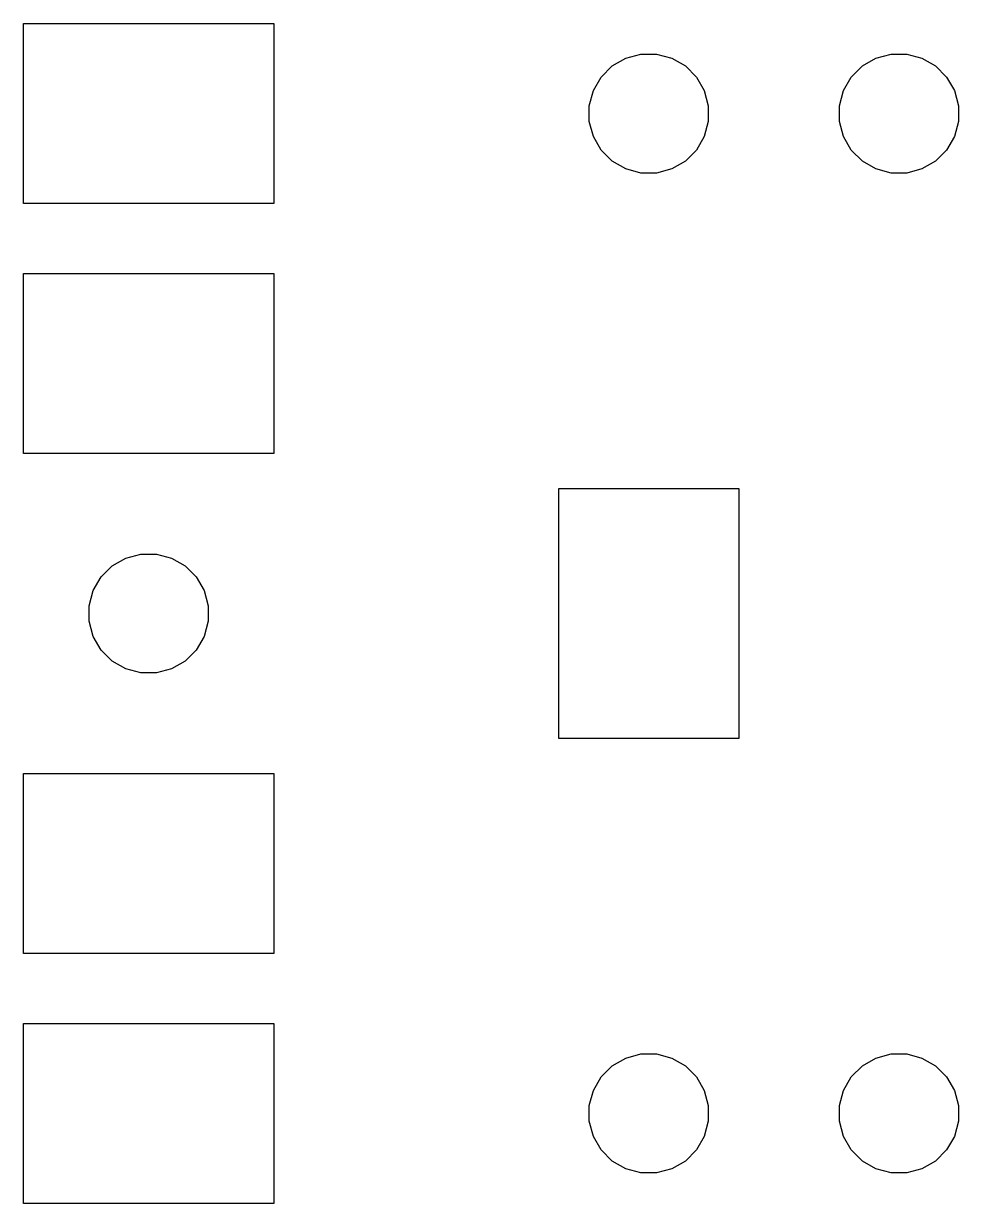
# Model space of a CAD drawing. Extents: x 2.41 to 6.27, y -6.45 to -4.69.
# Drawn here: x 5.8196 to 6.1876, y -5.1573 to -4.6927 of the extents above; entities that cross this region are included whole.
import ezdxf

# ---------------------------------------------------------------- set-up
doc = ezdxf.new("R2010")
doc.units = 0
doc.header["$MEASUREMENT"] = 0
doc.layers.add('BLACK', color=7, linetype='CONTINUOUS')

msp = doc.modelspace()

# ---------------------------------------------------------------- linework, layer by layer
at = {"layer": 'BLACK', "linetype": 'CONTINUOUS'}
for p, q in [((5.81965, -4.76358), (5.81965, -4.69272)), ((5.81965, -4.69272), (5.91807, -4.69272)), ((5.91807, -4.69272), (5.91807, -4.76358)), ((6.05667, -4.70633), (6.06263, -4.70473)), ((6.06263, -4.70473), (6.06879, -4.70473)), ((6.06879, -4.70473), (6.07475, -4.70633)), ((6.15509, -4.70633), (6.16105, -4.70473)), ((6.16105, -4.70473), (6.16722, -4.70473)), ((6.16722, -4.70473), (6.17317, -4.70633)), ((6.04697, -4.71377), (6.05133, -4.70941)), ((6.05133, -4.70941), (6.05667, -4.70633)), ((6.07475, -4.70633), (6.08009, -4.70941)), ((6.08009, -4.70941), (6.08445, -4.71377)), ((6.14539, -4.71377), (6.14975, -4.70941)), ((6.14975, -4.70941), (6.15509, -4.70633)), ((6.17317, -4.70633), (6.17851, -4.70941)), ((6.17851, -4.70941), (6.18287, -4.71377)), ((6.04388, -4.71911), (6.04697, -4.71377)), ((6.08445, -4.71377), (6.08753, -4.71911)), ((6.14231, -4.71911), (6.14539, -4.71377)), ((6.18287, -4.71377), (6.18596, -4.71911)), ((6.04229, -4.72507), (6.04388, -4.71911)), ((6.08753, -4.71911), (6.08913, -4.72507)), ((6.14071, -4.72507), (6.14231, -4.71911)), ((6.18596, -4.71911), (6.18755, -4.72507)), ((6.04229, -4.73123), (6.04229, -4.72507)), ((6.08913, -4.72507), (6.08913, -4.73123)), ((6.14071, -4.73123), (6.14071, -4.72507)), ((6.18755, -4.72507), (6.18755, -4.73123)), ((6.04388, -4.73719), (6.04229, -4.73123)), ((6.08913, -4.73123), (6.08753, -4.73719)), ((6.14231, -4.73719), (6.14071, -4.73123)), ((6.18755, -4.73123), (6.18596, -4.73719)), ((6.04697, -4.74253), (6.04388, -4.73719)), ((6.08753, -4.73719), (6.08445, -4.74253)), ((6.14539, -4.74253), (6.14231, -4.73719)), ((6.18596, -4.73719), (6.18287, -4.74253)), ((6.05133, -4.74689), (6.04697, -4.74253)), ((6.08445, -4.74253), (6.08009, -4.74689)), ((6.14975, -4.74689), (6.14539, -4.74253)), ((6.18287, -4.74253), (6.17851, -4.74689)), ((6.05667, -4.74997), (6.05133, -4.74689)), ((6.08009, -4.74689), (6.07475, -4.74997)), ((6.15509, -4.74997), (6.14975, -4.74689)), ((6.17851, -4.74689), (6.17317, -4.74997)), ((6.06263, -4.75157), (6.05667, -4.74997)), ((6.06879, -4.75157), (6.06263, -4.75157)), ((6.07475, -4.74997), (6.06879, -4.75157)), ((6.16105, -4.75157), (6.15509, -4.74997)), ((6.16722, -4.75157), (6.16105, -4.75157)), ((6.17317, -4.74997), (6.16722, -4.75157)), ((5.91807, -4.76358), (5.81965, -4.76358)), ((5.81965, -4.86201), (5.81965, -4.79114)), ((5.81965, -4.79114), (5.91807, -4.79114)), ((5.91807, -4.79114), (5.91807, -4.86201)), ((5.91807, -4.86201), (5.81965, -4.86201)), ((6.03028, -4.97421), (6.03028, -4.87579)), ((6.03028, -4.87579), (6.10114, -4.87579)), ((6.10114, -4.87579), (6.10114, -4.97421)), ((5.85448, -4.90626), (5.85982, -4.90318)), ((5.85982, -4.90318), (5.86577, -4.90158)), ((5.86577, -4.90158), (5.87194, -4.90158)), ((5.87194, -4.90158), (5.8779, -4.90318)), ((5.8779, -4.90318), (5.88324, -4.90626)), ((5.85012, -4.91062), (5.85448, -4.90626)), ((5.88324, -4.90626), (5.8876, -4.91062)), ((5.84703, -4.91596), (5.85012, -4.91062)), ((5.8876, -4.91062), (5.89068, -4.91596)), ((5.84544, -4.92192), (5.84703, -4.91596)), ((5.89068, -4.91596), (5.89228, -4.92192)), ((5.84544, -4.92808), (5.84544, -4.92192)), ((5.89228, -4.92192), (5.89228, -4.92808)), ((5.84703, -4.93404), (5.84544, -4.92808)), ((5.89228, -4.92808), (5.89068, -4.93404)), ((5.85012, -4.93938), (5.84703, -4.93404)), ((5.89068, -4.93404), (5.8876, -4.93938)), ((5.85448, -4.94374), (5.85012, -4.93938)), ((5.8876, -4.93938), (5.88324, -4.94374)), ((5.85982, -4.94682), (5.85448, -4.94374)), ((5.86577, -4.94842), (5.85982, -4.94682)), ((5.8779, -4.94682), (5.87194, -4.94842)), ((5.88324, -4.94374), (5.8779, -4.94682)), ((5.87194, -4.94842), (5.86577, -4.94842)), ((6.10114, -4.97421), (6.03028, -4.97421)), ((5.81965, -5.05886), (5.81965, -4.98799)), ((5.81965, -4.98799), (5.91807, -4.98799)), ((5.91807, -4.98799), (5.91807, -5.05886)), ((5.91807, -5.05886), (5.81965, -5.05886)), ((5.81965, -5.15728), (5.81965, -5.08642)), ((5.81965, -5.08642), (5.91807, -5.08642)), ((5.91807, -5.08642), (5.91807, -5.15728)), ((6.05133, -5.10311), (6.05667, -5.10003)), ((6.05667, -5.10003), (6.06263, -5.09843)), ((6.06263, -5.09843), (6.06879, -5.09843)), ((6.06879, -5.09843), (6.07475, -5.10003)), ((6.07475, -5.10003), (6.08009, -5.10311)), ((6.14975, -5.10311), (6.15509, -5.10003)), ((6.15509, -5.10003), (6.16105, -5.09843)), ((6.16105, -5.09843), (6.16722, -5.09843)), ((6.16722, -5.09843), (6.17317, -5.10003)), ((6.17317, -5.10003), (6.17851, -5.10311)), ((6.04697, -5.10747), (6.05133, -5.10311)), ((6.08009, -5.10311), (6.08445, -5.10747)), ((6.14539, -5.10747), (6.14975, -5.10311)), ((6.17851, -5.10311), (6.18287, -5.10747)), ((6.04388, -5.11281), (6.04697, -5.10747)), ((6.08445, -5.10747), (6.08753, -5.11281)), ((6.14231, -5.11281), (6.14539, -5.10747)), ((6.18287, -5.10747), (6.18596, -5.11281)), ((6.04229, -5.11877), (6.04388, -5.11281)), ((6.08753, -5.11281), (6.08913, -5.11877)), ((6.14071, -5.11877), (6.14231, -5.11281)), ((6.18596, -5.11281), (6.18755, -5.11877)), ((6.04229, -5.12493), (6.04229, -5.11877)), ((6.08913, -5.11877), (6.08913, -5.12493)), ((6.14071, -5.12493), (6.14071, -5.11877)), ((6.18755, -5.11877), (6.18755, -5.12493)), ((6.04388, -5.13089), (6.04229, -5.12493)), ((6.08913, -5.12493), (6.08753, -5.13089)), ((6.14231, -5.13089), (6.14071, -5.12493)), ((6.18755, -5.12493), (6.18596, -5.13089)), ((6.04697, -5.13623), (6.04388, -5.13089)), ((6.08753, -5.13089), (6.08445, -5.13623)), ((6.14539, -5.13623), (6.14231, -5.13089)), ((6.18596, -5.13089), (6.18287, -5.13623)), ((6.05133, -5.14059), (6.04697, -5.13623)), ((6.08445, -5.13623), (6.08009, -5.14059)), ((6.14975, -5.14059), (6.14539, -5.13623)), ((6.18287, -5.13623), (6.17851, -5.14059)), ((6.05667, -5.14367), (6.05133, -5.14059)), ((6.08009, -5.14059), (6.07475, -5.14367)), ((6.15509, -5.14367), (6.14975, -5.14059)), ((6.17851, -5.14059), (6.17317, -5.14367)), ((6.06263, -5.14527), (6.05667, -5.14367)), ((6.06879, -5.14527), (6.06263, -5.14527)), ((6.07475, -5.14367), (6.06879, -5.14527)), ((6.16105, -5.14527), (6.15509, -5.14367)), ((6.16722, -5.14527), (6.16105, -5.14527)), ((6.17317, -5.14367), (6.16722, -5.14527)), ((5.91807, -5.15728), (5.81965, -5.15728))]:
    msp.add_line(p, q, dxfattribs=at)

doc.saveas('drawing.dxf')
